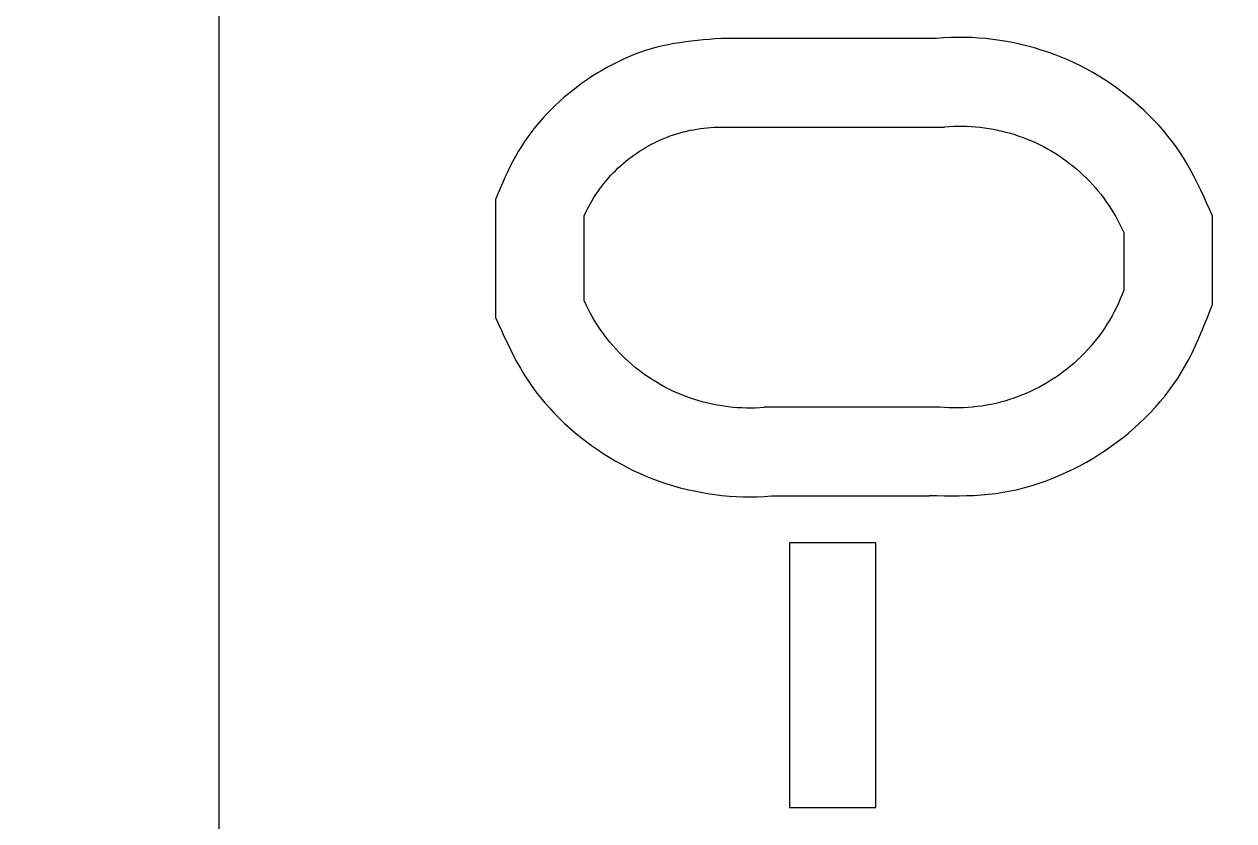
# Model space of a CAD drawing. Header units: millimetres. Extents: x 9328 to 11863, y 28633 to 29971.
# Drawn here: x 10189.888 to 10194.879, y 28809.646 to 28812.934 of the extents above; entities that cross this region are included whole.
import ezdxf

# ---------------------------------------------------------------- set-up
doc = ezdxf.new("R2010")
doc.units = ezdxf.units.MM
doc.linetypes.add('DASHED', pattern=[0])
doc.layers.add('dim_temp', color=161, linetype='Continuous', lineweight=9)
doc.layers.add('LP', color=7, linetype='Continuous', true_color=0xffffff)
doc.styles.add('_PUG_ERP', font='txt')
doc.dimstyles.new('_PUG_ERP', dxfattribs={"dimtxt": 8, "dimasz": 1.5, "dimexe": 0.5, "dimexo": 0.5, "dimgap": 0.5, "dimtad": 1, "dimtxsty": '_PUG_ERP', "dimblk": 'CLOSEDBLANK', "dimcen": 0, "dimclrd": 4, "dimclre": 4, "dimclrt": 3, "dimazin": 3, "dimtfac": 1, "dimtmove": 0, "dimatfit": 3, "dimldrblk": 'CLOSEDBLANK', "dimlwd": 9, "dimlwe": 9})

# ---------------------------------------------------------------- blocks, each defined once
blk = doc.blocks.new('*D1274')
at = {"layer": 'Defpoints', "color": 0}
for p in [(11099.4437, 28829.4611), (11104.4437, 28829.4611), (9349.4437, 28767.4611)]:
    blk.add_point(p, dxfattribs=at)
at = {"layer": 'dim_temp', "color": 4, "lineweight": 9}
blk.add_line((11099.9437, 28829.4611), (11117.5152, 28829.4611), dxfattribs=at)
at = {"layer": 'dim_temp', "color": 3, "lineweight": 18, "insert": (11111.2295, 28833.9611), "char_height": 8, "attachment_point": 5, "style": '_PUG_ERP'}
blk.add_mtext('62', dxfattribs=at)
blk = doc.blocks.new('_ClosedBlank')
blk = doc.blocks.new('*D1280')
at = {"layer": 'Defpoints', "color": 0}
for p in [(11099.4437, 28834.4611), (11099.4437, 28829.4611), (9349.4437, 28767.4611)]:
    blk.add_point(p, dxfattribs=at)
at = {"layer": 'dim_temp', "color": 4, "lineweight": 9}
blk.add_line((11099.4437, 28829.9611), (11099.4437, 28862.0087), dxfattribs=at)
at = {"layer": 'dim_temp', "color": 3, "lineweight": 18, "insert": (11094.9437, 28848.4849), "char_height": 8, "attachment_point": 5, "rotation": 90, "style": '_PUG_ERP'}
blk.add_mtext('1750', dxfattribs=at)

msp = doc.modelspace()

# ---------------------------------------------------------------- linework, layer by layer
at = {"layer": 'LP', "color": 5, "linetype": 'DASHED', "lineweight": 13, "ltscale": 1.77206}
msp.add_line((10190.6907, 28828.7141), (10190.6907, 28799.4611), dxfattribs=at)
at = {"layer": 'LP', "color": 155, "linetype": 'DASHED', "lineweight": 13, "ltscale": 1.77206}
for p, q in [((10192.7631, 28812.5089), (10193.6852, 28812.5089)), ((10192.7631, 28812.5089), (10193.6852, 28812.5089)), ((10192.1985, 28811.7928), (10192.1985, 28812.1423)), ((10192.1985, 28811.7928), (10192.1985, 28812.1423)), ((10194.4251, 28812.0738), (10194.4251, 28811.8359)), ((10194.4251, 28812.0738), (10194.4251, 28811.8359)), ((10193.6665, 28811.3527), (10192.9417, 28811.3527)), ((10193.6665, 28811.3527), (10192.9417, 28811.3527))]:
    msp.add_line(p, q, dxfattribs=at)
for points in [[(10192.7631, 28812.8747), (10192.7386, 28812.8728), (10192.7142, 28812.8708), (10192.6899, 28812.8686), (10192.6655, 28812.8663), (10192.6413, 28812.8637), (10192.6171, 28812.8607), (10192.593, 28812.8573), (10192.569, 28812.8535), (10192.5451, 28812.849), (10192.5214, 28812.844), (10192.4978, 28812.8383), (10192.4744, 28812.8318), (10192.4511, 28812.8247), (10192.4281, 28812.8168), (10192.4053, 28812.8082), (10192.3827, 28812.799), (10192.3603, 28812.7892), (10192.3382, 28812.7788), (10192.3163, 28812.7678), (10192.2948, 28812.7563), (10192.2735, 28812.7443), (10192.2526, 28812.7318), (10192.2319, 28812.7188), (10192.2116, 28812.7053), (10192.1916, 28812.6914), (10192.172, 28812.677), (10192.1527, 28812.6621), (10192.1338, 28812.6468), (10192.1152, 28812.6311), (10192.097, 28812.6148), (10192.0792, 28812.5982), (10192.0617, 28812.5811), (10192.0447, 28812.5636), (10192.0281, 28812.5457), (10192.012, 28812.5273), (10191.9963, 28812.5085), (10191.9812, 28812.4894), (10191.9667, 28812.4698), (10191.9527, 28812.4498), (10191.9393, 28812.4295), (10191.9266, 28812.4088), (10191.9145, 28812.3877), (10191.903, 28812.3663), (10191.892, 28812.3446), (10191.8815, 28812.3227), (10191.8713, 28812.3005), (10191.8613, 28812.2783), (10191.8517, 28812.2558), (10191.8421, 28812.2333), (10191.8326, 28812.2108)], [(10192.7631, 28812.8747), (10192.7386, 28812.8728), (10192.7142, 28812.8708), (10192.6899, 28812.8686), (10192.6655, 28812.8663), (10192.6413, 28812.8637), (10192.6171, 28812.8607), (10192.593, 28812.8573), (10192.569, 28812.8535), (10192.5451, 28812.849), (10192.5214, 28812.844), (10192.4978, 28812.8383), (10192.4744, 28812.8318), (10192.4511, 28812.8247), (10192.4281, 28812.8168), (10192.4053, 28812.8082), (10192.3827, 28812.799), (10192.3603, 28812.7892), (10192.3382, 28812.7788), (10192.3163, 28812.7678), (10192.2948, 28812.7563), (10192.2735, 28812.7443), (10192.2526, 28812.7318), (10192.2319, 28812.7188), (10192.2116, 28812.7053), (10192.1916, 28812.6914), (10192.172, 28812.677), (10192.1527, 28812.6621), (10192.1338, 28812.6468), (10192.1152, 28812.6311), (10192.097, 28812.6148), (10192.0792, 28812.5982), (10192.0617, 28812.5811), (10192.0447, 28812.5636), (10192.0281, 28812.5457), (10192.012, 28812.5273), (10191.9963, 28812.5085), (10191.9812, 28812.4894), (10191.9667, 28812.4698), (10191.9527, 28812.4498), (10191.9393, 28812.4295), (10191.9266, 28812.4088), (10191.9145, 28812.3877), (10191.903, 28812.3663), (10191.892, 28812.3446), (10191.8815, 28812.3227), (10191.8713, 28812.3005), (10191.8613, 28812.2783), (10191.8517, 28812.2558), (10191.8421, 28812.2333), (10191.8326, 28812.2108)], [(10193.6528, 28812.8747), (10193.635, 28812.8747), (10193.6172, 28812.8747), (10193.5994, 28812.8747), (10193.5816, 28812.8747), (10193.5639, 28812.8747), (10193.5461, 28812.8747), (10193.5283, 28812.8747), (10193.5105, 28812.8747), (10193.4927, 28812.8747), (10193.4749, 28812.8747), (10193.4571, 28812.8747), (10193.4393, 28812.8747), (10193.4215, 28812.8747), (10193.4037, 28812.8747), (10193.3859, 28812.8747), (10193.3681, 28812.8747), (10193.3503, 28812.8747), (10193.3325, 28812.8747), (10193.3147, 28812.8747), (10193.2969, 28812.8747), (10193.2791, 28812.8747), (10193.2613, 28812.8747), (10193.2435, 28812.8747), (10193.2257, 28812.8747), (10193.2079, 28812.8747), (10193.1901, 28812.8747), (10193.1723, 28812.8747), (10193.1545, 28812.8747), (10193.1367, 28812.8747), (10193.1189, 28812.8747), (10193.1011, 28812.8747), (10193.0833, 28812.8747), (10193.0655, 28812.8747), (10193.0477, 28812.8747), (10193.0299, 28812.8747), (10193.0121, 28812.8747), (10192.9943, 28812.8747), (10192.9765, 28812.8747), (10192.9587, 28812.8747), (10192.9409, 28812.8747), (10192.9231, 28812.8747), (10192.9053, 28812.8747), (10192.8876, 28812.8747), (10192.8698, 28812.8747), (10192.852, 28812.8747), (10192.8342, 28812.8747), (10192.8164, 28812.8747), (10192.7986, 28812.8747), (10192.7808, 28812.8747), (10192.7631, 28812.8747)], [(10193.6528, 28812.8747), (10193.635, 28812.8747), (10193.6172, 28812.8747), (10193.5994, 28812.8747), (10193.5816, 28812.8747), (10193.5639, 28812.8747), (10193.5461, 28812.8747), (10193.5283, 28812.8747), (10193.5105, 28812.8747), (10193.4927, 28812.8747), (10193.4749, 28812.8747), (10193.4571, 28812.8747), (10193.4393, 28812.8747), (10193.4215, 28812.8747), (10193.4037, 28812.8747), (10193.3859, 28812.8747), (10193.3681, 28812.8747), (10193.3503, 28812.8747), (10193.3325, 28812.8747), (10193.3147, 28812.8747), (10193.2969, 28812.8747), (10193.2791, 28812.8747), (10193.2613, 28812.8747), (10193.2435, 28812.8747), (10193.2257, 28812.8747), (10193.2079, 28812.8747), (10193.1901, 28812.8747), (10193.1723, 28812.8747), (10193.1545, 28812.8747), (10193.1367, 28812.8747), (10193.1189, 28812.8747), (10193.1011, 28812.8747), (10193.0833, 28812.8747), (10193.0655, 28812.8747), (10193.0477, 28812.8747), (10193.0299, 28812.8747), (10193.0121, 28812.8747), (10192.9943, 28812.8747), (10192.9765, 28812.8747), (10192.9587, 28812.8747), (10192.9409, 28812.8747), (10192.9231, 28812.8747), (10192.9053, 28812.8747), (10192.8876, 28812.8747), (10192.8698, 28812.8747), (10192.852, 28812.8747), (10192.8342, 28812.8747), (10192.8164, 28812.8747), (10192.7986, 28812.8747), (10192.7808, 28812.8747), (10192.7631, 28812.8747)], [(10194.791, 28812.143), (10194.7791, 28812.1698), (10194.7672, 28812.1964), (10194.755, 28812.223), (10194.7427, 28812.2494), (10194.73, 28812.2757), (10194.7169, 28812.3016), (10194.7033, 28812.3273), (10194.6891, 28812.3526), (10194.6743, 28812.3775), (10194.6588, 28812.4019), (10194.6425, 28812.4259), (10194.6253, 28812.4493), (10194.6074, 28812.4722), (10194.5888, 28812.4945), (10194.5695, 28812.5164), (10194.5496, 28812.5376), (10194.529, 28812.5584), (10194.5079, 28812.5785), (10194.4863, 28812.5982), (10194.4642, 28812.6172), (10194.4416, 28812.6357), (10194.4186, 28812.6536), (10194.3952, 28812.6709), (10194.3714, 28812.6876), (10194.3471, 28812.7037), (10194.3225, 28812.7191), (10194.2975, 28812.7339), (10194.2721, 28812.748), (10194.2463, 28812.7615), (10194.2201, 28812.7742), (10194.1937, 28812.7862), (10194.1669, 28812.7975), (10194.1398, 28812.8082), (10194.1124, 28812.8181), (10194.0847, 28812.8272), (10194.0568, 28812.8357), (10194.0287, 28812.8434), (10194.0004, 28812.8504), (10193.9719, 28812.8567), (10193.9432, 28812.8622), (10193.9144, 28812.8669), (10193.8855, 28812.8709), (10193.8565, 28812.8741), (10193.8274, 28812.8766), (10193.7983, 28812.8782), (10193.7691, 28812.8791), (10193.74, 28812.8792), (10193.7109, 28812.8784), (10193.6818, 28812.8769), (10193.6528, 28812.8747)], [(10194.791, 28812.143), (10194.7791, 28812.1698), (10194.7672, 28812.1964), (10194.755, 28812.223), (10194.7427, 28812.2494), (10194.73, 28812.2757), (10194.7169, 28812.3016), (10194.7033, 28812.3273), (10194.6891, 28812.3526), (10194.6743, 28812.3775), (10194.6588, 28812.4019), (10194.6425, 28812.4259), (10194.6253, 28812.4493), (10194.6074, 28812.4722), (10194.5888, 28812.4945), (10194.5695, 28812.5164), (10194.5496, 28812.5376), (10194.529, 28812.5584), (10194.5079, 28812.5785), (10194.4863, 28812.5982), (10194.4642, 28812.6172), (10194.4416, 28812.6357), (10194.4186, 28812.6536), (10194.3952, 28812.6709), (10194.3714, 28812.6876), (10194.3471, 28812.7037), (10194.3225, 28812.7191), (10194.2975, 28812.7339), (10194.2721, 28812.748), (10194.2463, 28812.7615), (10194.2201, 28812.7742), (10194.1937, 28812.7862), (10194.1669, 28812.7975), (10194.1398, 28812.8082), (10194.1124, 28812.8181), (10194.0847, 28812.8272), (10194.0568, 28812.8357), (10194.0287, 28812.8434), (10194.0004, 28812.8504), (10193.9719, 28812.8567), (10193.9432, 28812.8622), (10193.9144, 28812.8669), (10193.8855, 28812.8709), (10193.8565, 28812.8741), (10193.8274, 28812.8766), (10193.7983, 28812.8782), (10193.7691, 28812.8791), (10193.74, 28812.8792), (10193.7109, 28812.8784), (10193.6818, 28812.8769), (10193.6528, 28812.8747)], [(10192.1985, 28812.1423), (10192.2045, 28812.1554), (10192.2108, 28812.1683), (10192.2174, 28812.181), (10192.2243, 28812.1936), (10192.2314, 28812.206), (10192.2389, 28812.2183), (10192.2466, 28812.2303), (10192.2546, 28812.2422), (10192.2628, 28812.2538), (10192.2713, 28812.2652), (10192.28, 28812.2764), (10192.289, 28812.2874), (10192.2982, 28812.2981), (10192.3077, 28812.3087), (10192.3173, 28812.319), (10192.3273, 28812.3291), (10192.3375, 28812.339), (10192.3479, 28812.3487), (10192.3586, 28812.3581), (10192.3695, 28812.3673), (10192.3806, 28812.3763), (10192.392, 28812.3851), (10192.4035, 28812.3935), (10192.4151, 28812.4016), (10192.427, 28812.4095), (10192.4389, 28812.4171), (10192.4511, 28812.4244), (10192.4634, 28812.4314), (10192.4758, 28812.4381), (10192.4884, 28812.4445), (10192.5012, 28812.4507), (10192.5141, 28812.4565), (10192.5272, 28812.4621), (10192.5405, 28812.4674), (10192.5539, 28812.4724), (10192.5674, 28812.4771), (10192.581, 28812.4815), (10192.5947, 28812.4855), (10192.6084, 28812.4892), (10192.6222, 28812.4926), (10192.6361, 28812.4957), (10192.6499, 28812.4984), (10192.6639, 28812.5009), (10192.6779, 28812.503), (10192.692, 28812.5048), (10192.7061, 28812.5062), (10192.7202, 28812.5074), (10192.7345, 28812.5082), (10192.7487, 28812.5087), (10192.7631, 28812.5089)], [(10192.1985, 28812.1423), (10192.2045, 28812.1554), (10192.2108, 28812.1683), (10192.2174, 28812.181), (10192.2243, 28812.1936), (10192.2314, 28812.206), (10192.2389, 28812.2183), (10192.2466, 28812.2303), (10192.2546, 28812.2422), (10192.2628, 28812.2538), (10192.2713, 28812.2652), (10192.28, 28812.2764), (10192.289, 28812.2874), (10192.2982, 28812.2981), (10192.3077, 28812.3087), (10192.3173, 28812.319), (10192.3273, 28812.3291), (10192.3375, 28812.339), (10192.3479, 28812.3487), (10192.3586, 28812.3581), (10192.3695, 28812.3673), (10192.3806, 28812.3763), (10192.392, 28812.3851), (10192.4035, 28812.3935), (10192.4151, 28812.4016), (10192.427, 28812.4095), (10192.4389, 28812.4171), (10192.4511, 28812.4244), (10192.4634, 28812.4314), (10192.4758, 28812.4381), (10192.4884, 28812.4445), (10192.5012, 28812.4507), (10192.5141, 28812.4565), (10192.5272, 28812.4621), (10192.5405, 28812.4674), (10192.5539, 28812.4724), (10192.5674, 28812.4771), (10192.581, 28812.4815), (10192.5947, 28812.4855), (10192.6084, 28812.4892), (10192.6222, 28812.4926), (10192.6361, 28812.4957), (10192.6499, 28812.4984), (10192.6639, 28812.5009), (10192.6779, 28812.503), (10192.692, 28812.5048), (10192.7061, 28812.5062), (10192.7202, 28812.5074), (10192.7345, 28812.5082), (10192.7487, 28812.5087), (10192.7631, 28812.5089)], [(10193.6851, 28812.5103), (10193.7035, 28812.5117), (10193.722, 28812.5127), (10193.7404, 28812.5132), (10193.7588, 28812.5132), (10193.7772, 28812.5127), (10193.7955, 28812.5119), (10193.8139, 28812.5105), (10193.8322, 28812.5087), (10193.8506, 28812.5064), (10193.8688, 28812.5037), (10193.887, 28812.5005), (10193.905, 28812.4969), (10193.9228, 28812.4928), (10193.9405, 28812.4883), (10193.9581, 28812.4834), (10193.9755, 28812.4781), (10193.9928, 28812.4723), (10194.01, 28812.4661), (10194.027, 28812.4595), (10194.0439, 28812.4524), (10194.0606, 28812.4449), (10194.0772, 28812.4369), (10194.0937, 28812.4286), (10194.1099, 28812.4198), (10194.1259, 28812.4106), (10194.1415, 28812.4011), (10194.1569, 28812.3912), (10194.172, 28812.381), (10194.1868, 28812.3704), (10194.2014, 28812.3594), (10194.2157, 28812.3481), (10194.2297, 28812.3364), (10194.2435, 28812.3243), (10194.2569, 28812.3119), (10194.2701, 28812.2991), (10194.2831, 28812.286), (10194.2957, 28812.2725), (10194.3079, 28812.2587), (10194.3198, 28812.2447), (10194.3312, 28812.2304), (10194.3423, 28812.2159), (10194.353, 28812.2011), (10194.3634, 28812.1861), (10194.3733, 28812.1708), (10194.3829, 28812.1553), (10194.3921, 28812.1395), (10194.401, 28812.1235), (10194.4094, 28812.1072), (10194.4175, 28812.0906), (10194.4251, 28812.0738)], [(10193.6851, 28812.5103), (10193.7035, 28812.5117), (10193.722, 28812.5127), (10193.7404, 28812.5132), (10193.7588, 28812.5132), (10193.7772, 28812.5127), (10193.7955, 28812.5119), (10193.8139, 28812.5105), (10193.8322, 28812.5087), (10193.8506, 28812.5064), (10193.8688, 28812.5037), (10193.887, 28812.5005), (10193.905, 28812.4969), (10193.9228, 28812.4928), (10193.9405, 28812.4883), (10193.9581, 28812.4834), (10193.9755, 28812.4781), (10193.9928, 28812.4723), (10194.01, 28812.4661), (10194.027, 28812.4595), (10194.0439, 28812.4524), (10194.0606, 28812.4449), (10194.0772, 28812.4369), (10194.0937, 28812.4286), (10194.1099, 28812.4198), (10194.1259, 28812.4106), (10194.1415, 28812.4011), (10194.1569, 28812.3912), (10194.172, 28812.381), (10194.1868, 28812.3704), (10194.2014, 28812.3594), (10194.2157, 28812.3481), (10194.2297, 28812.3364), (10194.2435, 28812.3243), (10194.2569, 28812.3119), (10194.2701, 28812.2991), (10194.2831, 28812.286), (10194.2957, 28812.2725), (10194.3079, 28812.2587), (10194.3198, 28812.2447), (10194.3312, 28812.2304), (10194.3423, 28812.2159), (10194.353, 28812.2011), (10194.3634, 28812.1861), (10194.3733, 28812.1708), (10194.3829, 28812.1553), (10194.3921, 28812.1395), (10194.401, 28812.1235), (10194.4094, 28812.1072), (10194.4175, 28812.0906), (10194.4251, 28812.0738)], [(10191.8326, 28812.2108), (10191.8326, 28812.201), (10191.8326, 28812.1913), (10191.8326, 28812.1815), (10191.8326, 28812.1718), (10191.8326, 28812.162), (10191.8326, 28812.1523), (10191.8326, 28812.1425), (10191.8326, 28812.1327), (10191.8326, 28812.123), (10191.8326, 28812.1132), (10191.8326, 28812.1035), (10191.8326, 28812.0937), (10191.8326, 28812.084), (10191.8326, 28812.0742), (10191.8326, 28812.0645), (10191.8326, 28812.0547), (10191.8326, 28812.0449), (10191.8326, 28812.0352), (10191.8326, 28812.0254), (10191.8326, 28812.0157), (10191.8326, 28812.0059), (10191.8326, 28811.9962), (10191.8326, 28811.9864), (10191.8326, 28811.9767), (10191.8326, 28811.9669), (10191.8326, 28811.9571), (10191.8326, 28811.9474), (10191.8326, 28811.9376), (10191.8326, 28811.9279), (10191.8326, 28811.9181), (10191.8326, 28811.9084), (10191.8326, 28811.8986), (10191.8326, 28811.8889), (10191.8326, 28811.8791), (10191.8326, 28811.8693), (10191.8326, 28811.8596), (10191.8326, 28811.8498), (10191.8326, 28811.8401), (10191.8326, 28811.8303), (10191.8326, 28811.8206), (10191.8326, 28811.8108), (10191.8326, 28811.8011), (10191.8326, 28811.7913), (10191.8326, 28811.7815), (10191.8326, 28811.7718), (10191.8326, 28811.762), (10191.8326, 28811.7523), (10191.8326, 28811.7425), (10191.8326, 28811.7328), (10191.8326, 28811.723)], [(10191.8326, 28812.2108), (10191.8326, 28812.201), (10191.8326, 28812.1913), (10191.8326, 28812.1815), (10191.8326, 28812.1718), (10191.8326, 28812.162), (10191.8326, 28812.1523), (10191.8326, 28812.1425), (10191.8326, 28812.1327), (10191.8326, 28812.123), (10191.8326, 28812.1132), (10191.8326, 28812.1035), (10191.8326, 28812.0937), (10191.8326, 28812.084), (10191.8326, 28812.0742), (10191.8326, 28812.0645), (10191.8326, 28812.0547), (10191.8326, 28812.0449), (10191.8326, 28812.0352), (10191.8326, 28812.0254), (10191.8326, 28812.0157), (10191.8326, 28812.0059), (10191.8326, 28811.9962), (10191.8326, 28811.9864), (10191.8326, 28811.9767), (10191.8326, 28811.9669), (10191.8326, 28811.9571), (10191.8326, 28811.9474), (10191.8326, 28811.9376), (10191.8326, 28811.9279), (10191.8326, 28811.9181), (10191.8326, 28811.9084), (10191.8326, 28811.8986), (10191.8326, 28811.8889), (10191.8326, 28811.8791), (10191.8326, 28811.8693), (10191.8326, 28811.8596), (10191.8326, 28811.8498), (10191.8326, 28811.8401), (10191.8326, 28811.8303), (10191.8326, 28811.8206), (10191.8326, 28811.8108), (10191.8326, 28811.8011), (10191.8326, 28811.7913), (10191.8326, 28811.7815), (10191.8326, 28811.7718), (10191.8326, 28811.762), (10191.8326, 28811.7523), (10191.8326, 28811.7425), (10191.8326, 28811.7328), (10191.8326, 28811.723)], [(10194.791, 28811.7772), (10194.791, 28811.7845), (10194.791, 28811.7918), (10194.791, 28811.7992), (10194.791, 28811.8065), (10194.791, 28811.8138), (10194.791, 28811.8211), (10194.791, 28811.8284), (10194.791, 28811.8357), (10194.791, 28811.8431), (10194.791, 28811.8504), (10194.791, 28811.8577), (10194.791, 28811.865), (10194.791, 28811.8723), (10194.791, 28811.8796), (10194.791, 28811.887), (10194.791, 28811.8943), (10194.791, 28811.9016), (10194.791, 28811.9089), (10194.791, 28811.9162), (10194.791, 28811.9235), (10194.791, 28811.9309), (10194.791, 28811.9382), (10194.791, 28811.9455), (10194.791, 28811.9528), (10194.791, 28811.9601), (10194.791, 28811.9674), (10194.791, 28811.9748), (10194.791, 28811.9821), (10194.791, 28811.9894), (10194.791, 28811.9967), (10194.791, 28812.004), (10194.791, 28812.0113), (10194.791, 28812.0187), (10194.791, 28812.026), (10194.791, 28812.0333), (10194.791, 28812.0406), (10194.791, 28812.0479), (10194.791, 28812.0552), (10194.791, 28812.0626), (10194.791, 28812.0699), (10194.791, 28812.0772), (10194.791, 28812.0845), (10194.791, 28812.0918), (10194.791, 28812.0991), (10194.791, 28812.1065), (10194.791, 28812.1138), (10194.791, 28812.1211), (10194.791, 28812.1284), (10194.791, 28812.1357), (10194.791, 28812.143)], [(10194.791, 28811.7772), (10194.791, 28811.7845), (10194.791, 28811.7918), (10194.791, 28811.7992), (10194.791, 28811.8065), (10194.791, 28811.8138), (10194.791, 28811.8211), (10194.791, 28811.8284), (10194.791, 28811.8357), (10194.791, 28811.8431), (10194.791, 28811.8504), (10194.791, 28811.8577), (10194.791, 28811.865), (10194.791, 28811.8723), (10194.791, 28811.8796), (10194.791, 28811.887), (10194.791, 28811.8943), (10194.791, 28811.9016), (10194.791, 28811.9089), (10194.791, 28811.9162), (10194.791, 28811.9235), (10194.791, 28811.9309), (10194.791, 28811.9382), (10194.791, 28811.9455), (10194.791, 28811.9528), (10194.791, 28811.9601), (10194.791, 28811.9674), (10194.791, 28811.9748), (10194.791, 28811.9821), (10194.791, 28811.9894), (10194.791, 28811.9967), (10194.791, 28812.004), (10194.791, 28812.0113), (10194.791, 28812.0187), (10194.791, 28812.026), (10194.791, 28812.0333), (10194.791, 28812.0406), (10194.791, 28812.0479), (10194.791, 28812.0552), (10194.791, 28812.0626), (10194.791, 28812.0699), (10194.791, 28812.0772), (10194.791, 28812.0845), (10194.791, 28812.0918), (10194.791, 28812.0991), (10194.791, 28812.1065), (10194.791, 28812.1138), (10194.791, 28812.1211), (10194.791, 28812.1284), (10194.791, 28812.1357), (10194.791, 28812.143)], [(10194.4251, 28811.8359), (10194.4182, 28811.8176), (10194.4108, 28811.7997), (10194.403, 28811.7819), (10194.3947, 28811.7645), (10194.386, 28811.7472), (10194.3769, 28811.7302), (10194.3673, 28811.7135), (10194.3572, 28811.697), (10194.3467, 28811.6807), (10194.3358, 28811.6647), (10194.3244, 28811.6489), (10194.3126, 28811.6334), (10194.3004, 28811.6183), (10194.2879, 28811.6035), (10194.2751, 28811.5892), (10194.2618, 28811.5751), (10194.2483, 28811.5615), (10194.2344, 28811.5482), (10194.2201, 28811.5353), (10194.2055, 28811.5227), (10194.1906, 28811.5105), (10194.1753, 28811.4987), (10194.1597, 28811.4873), (10194.1437, 28811.4762), (10194.1274, 28811.4655), (10194.1109, 28811.4553), (10194.0942, 28811.4456), (10194.0773, 28811.4363), (10194.0602, 28811.4275), (10194.0428, 28811.4192), (10194.0253, 28811.4113), (10194.0076, 28811.4038), (10193.9896, 28811.3968), (10193.9715, 28811.3903), (10193.9531, 28811.3842), (10193.9345, 28811.3786), (10193.9158, 28811.3735), (10193.8969, 28811.3689), (10193.8779, 28811.3648), (10193.8589, 28811.3612), (10193.8399, 28811.358), (10193.8208, 28811.3554), (10193.8016, 28811.3533), (10193.7825, 28811.3517), (10193.7632, 28811.3506), (10193.744, 28811.35), (10193.7247, 28811.3499), (10193.7053, 28811.3503), (10193.6859, 28811.3512), (10193.6665, 28811.3527)], [(10194.4251, 28811.8359), (10194.4182, 28811.8176), (10194.4108, 28811.7997), (10194.403, 28811.7819), (10194.3947, 28811.7645), (10194.386, 28811.7472), (10194.3769, 28811.7302), (10194.3673, 28811.7135), (10194.3572, 28811.697), (10194.3467, 28811.6807), (10194.3358, 28811.6647), (10194.3244, 28811.6489), (10194.3126, 28811.6334), (10194.3004, 28811.6183), (10194.2879, 28811.6035), (10194.2751, 28811.5892), (10194.2618, 28811.5751), (10194.2483, 28811.5615), (10194.2344, 28811.5482), (10194.2201, 28811.5353), (10194.2055, 28811.5227), (10194.1906, 28811.5105), (10194.1753, 28811.4987), (10194.1597, 28811.4873), (10194.1437, 28811.4762), (10194.1274, 28811.4655), (10194.1109, 28811.4553), (10194.0942, 28811.4456), (10194.0773, 28811.4363), (10194.0602, 28811.4275), (10194.0428, 28811.4192), (10194.0253, 28811.4113), (10194.0076, 28811.4038), (10193.9896, 28811.3968), (10193.9715, 28811.3903), (10193.9531, 28811.3842), (10193.9345, 28811.3786), (10193.9158, 28811.3735), (10193.8969, 28811.3689), (10193.8779, 28811.3648), (10193.8589, 28811.3612), (10193.8399, 28811.358), (10193.8208, 28811.3554), (10193.8016, 28811.3533), (10193.7825, 28811.3517), (10193.7632, 28811.3506), (10193.744, 28811.35), (10193.7247, 28811.3499), (10193.7053, 28811.3503), (10193.6859, 28811.3512), (10193.6665, 28811.3527)], [(10192.9418, 28811.3515), (10192.9232, 28811.3502), (10192.9047, 28811.3495), (10192.8862, 28811.3491), (10192.8677, 28811.3492), (10192.8492, 28811.3498), (10192.8308, 28811.3509), (10192.8123, 28811.3524), (10192.7938, 28811.3543), (10192.7754, 28811.3567), (10192.7571, 28811.3596), (10192.7389, 28811.3629), (10192.7209, 28811.3667), (10192.703, 28811.3708), (10192.6852, 28811.3754), (10192.6676, 28811.3805), (10192.6501, 28811.3859), (10192.6328, 28811.3918), (10192.6156, 28811.3982), (10192.5985, 28811.4049), (10192.5815, 28811.4121), (10192.5647, 28811.4197), (10192.5481, 28811.4278), (10192.5316, 28811.4362), (10192.5153, 28811.4451), (10192.4993, 28811.4544), (10192.4836, 28811.464), (10192.4682, 28811.4739), (10192.4531, 28811.4843), (10192.4382, 28811.4949), (10192.4236, 28811.506), (10192.4092, 28811.5174), (10192.3951, 28811.5292), (10192.3813, 28811.5413), (10192.3678, 28811.5538), (10192.3546, 28811.5666), (10192.3416, 28811.5799), (10192.3289, 28811.5934), (10192.3166, 28811.6072), (10192.3047, 28811.6213), (10192.2932, 28811.6356), (10192.282, 28811.6502), (10192.2712, 28811.6651), (10192.2608, 28811.6802), (10192.2508, 28811.6955), (10192.2412, 28811.7111), (10192.2319, 28811.7269), (10192.223, 28811.743), (10192.2144, 28811.7594), (10192.2063, 28811.776), (10192.1985, 28811.7928)], [(10192.9418, 28811.3515), (10192.9232, 28811.3502), (10192.9047, 28811.3495), (10192.8862, 28811.3491), (10192.8677, 28811.3492), (10192.8492, 28811.3498), (10192.8308, 28811.3509), (10192.8123, 28811.3524), (10192.7938, 28811.3543), (10192.7754, 28811.3567), (10192.7571, 28811.3596), (10192.7389, 28811.3629), (10192.7209, 28811.3667), (10192.703, 28811.3708), (10192.6852, 28811.3754), (10192.6676, 28811.3805), (10192.6501, 28811.3859), (10192.6328, 28811.3918), (10192.6156, 28811.3982), (10192.5985, 28811.4049), (10192.5815, 28811.4121), (10192.5647, 28811.4197), (10192.5481, 28811.4278), (10192.5316, 28811.4362), (10192.5153, 28811.4451), (10192.4993, 28811.4544), (10192.4836, 28811.464), (10192.4682, 28811.4739), (10192.4531, 28811.4843), (10192.4382, 28811.4949), (10192.4236, 28811.506), (10192.4092, 28811.5174), (10192.3951, 28811.5292), (10192.3813, 28811.5413), (10192.3678, 28811.5538), (10192.3546, 28811.5666), (10192.3416, 28811.5799), (10192.3289, 28811.5934), (10192.3166, 28811.6072), (10192.3047, 28811.6213), (10192.2932, 28811.6356), (10192.282, 28811.6502), (10192.2712, 28811.6651), (10192.2608, 28811.6802), (10192.2508, 28811.6955), (10192.2412, 28811.7111), (10192.2319, 28811.7269), (10192.223, 28811.743), (10192.2144, 28811.7594), (10192.2063, 28811.776), (10192.1985, 28811.7928)], [(10193.6238, 28810.9892), (10193.6544, 28810.9885), (10193.685, 28810.9879), (10193.7155, 28810.9875), (10193.746, 28810.9875), (10193.7765, 28810.988), (10193.8069, 28810.989), (10193.8373, 28810.9908), (10193.8675, 28810.9935), (10193.8977, 28810.997), (10193.9278, 28811.0017), (10193.9577, 28811.0073), (10193.9875, 28811.0138), (10194.0171, 28811.0214), (10194.0465, 28811.0298), (10194.0756, 28811.0391), (10194.1045, 28811.0493), (10194.1331, 28811.0602), (10194.1614, 28811.072), (10194.1893, 28811.0845), (10194.2168, 28811.0977), (10194.244, 28811.1117), (10194.2707, 28811.1263), (10194.297, 28811.1416), (10194.3229, 28811.1577), (10194.3484, 28811.1743), (10194.3735, 28811.1917), (10194.398, 28811.2097), (10194.4221, 28811.2284), (10194.4458, 28811.2477), (10194.4689, 28811.2677), (10194.4915, 28811.2883), (10194.5136, 28811.3095), (10194.5351, 28811.3313), (10194.5559, 28811.3537), (10194.576, 28811.3767), (10194.5955, 28811.4003), (10194.6141, 28811.4244), (10194.632, 28811.4491), (10194.649, 28811.4744), (10194.6651, 28811.5001), (10194.6803, 28811.5263), (10194.6947, 28811.5531), (10194.7083, 28811.5802), (10194.7213, 28811.6077), (10194.7338, 28811.6355), (10194.7458, 28811.6635), (10194.7574, 28811.6917), (10194.7688, 28811.7201), (10194.7799, 28811.7487), (10194.791, 28811.7772)], [(10193.6238, 28810.9892), (10193.6544, 28810.9885), (10193.685, 28810.9879), (10193.7155, 28810.9875), (10193.746, 28810.9875), (10193.7765, 28810.988), (10193.8069, 28810.989), (10193.8373, 28810.9908), (10193.8675, 28810.9935), (10193.8977, 28810.997), (10193.9278, 28811.0017), (10193.9577, 28811.0073), (10193.9875, 28811.0138), (10194.0171, 28811.0214), (10194.0465, 28811.0298), (10194.0756, 28811.0391), (10194.1045, 28811.0493), (10194.1331, 28811.0602), (10194.1614, 28811.072), (10194.1893, 28811.0845), (10194.2168, 28811.0977), (10194.244, 28811.1117), (10194.2707, 28811.1263), (10194.297, 28811.1416), (10194.3229, 28811.1577), (10194.3484, 28811.1743), (10194.3735, 28811.1917), (10194.398, 28811.2097), (10194.4221, 28811.2284), (10194.4458, 28811.2477), (10194.4689, 28811.2677), (10194.4915, 28811.2883), (10194.5136, 28811.3095), (10194.5351, 28811.3313), (10194.5559, 28811.3537), (10194.576, 28811.3767), (10194.5955, 28811.4003), (10194.6141, 28811.4244), (10194.632, 28811.4491), (10194.649, 28811.4744), (10194.6651, 28811.5001), (10194.6803, 28811.5263), (10194.6947, 28811.5531), (10194.7083, 28811.5802), (10194.7213, 28811.6077), (10194.7338, 28811.6355), (10194.7458, 28811.6635), (10194.7574, 28811.6917), (10194.7688, 28811.7201), (10194.7799, 28811.7487), (10194.791, 28811.7772)], [(10191.8326, 28811.723), (10191.8446, 28811.6963), (10191.8567, 28811.6697), (10191.8689, 28811.6431), (10191.8814, 28811.6167), (10191.8941, 28811.5905), (10191.9073, 28811.5646), (10191.9209, 28811.5389), (10191.9351, 28811.5136), (10191.95, 28811.4887), (10191.9655, 28811.4643), (10191.9819, 28811.4403), (10191.999, 28811.4169), (10192.0169, 28811.394), (10192.0355, 28811.3716), (10192.0548, 28811.3498), (10192.0747, 28811.3285), (10192.0953, 28811.3078), (10192.1164, 28811.2876), (10192.138, 28811.2679), (10192.1601, 28811.2488), (10192.1826, 28811.2303), (10192.2056, 28811.2123), (10192.229, 28811.195), (10192.2528, 28811.1782), (10192.277, 28811.1621), (10192.3016, 28811.1465), (10192.3266, 28811.1317), (10192.352, 28811.1175), (10192.3777, 28811.1039), (10192.4038, 28811.0911), (10192.4302, 28811.0789), (10192.457, 28811.0675), (10192.4841, 28811.0567), (10192.5114, 28811.0467), (10192.539, 28811.0374), (10192.5669, 28811.0288), (10192.5949, 28811.0209), (10192.6232, 28811.0138), (10192.6517, 28811.0073), (10192.6803, 28811.0017), (10192.7091, 28810.9967), (10192.738, 28810.9925), (10192.767, 28810.9891), (10192.7961, 28810.9865), (10192.8252, 28810.9846), (10192.8544, 28810.9835), (10192.8836, 28810.9831), (10192.9127, 28810.9836), (10192.9418, 28810.9849), (10192.9708, 28810.9868)], [(10191.8326, 28811.723), (10191.8446, 28811.6963), (10191.8567, 28811.6697), (10191.8689, 28811.6431), (10191.8814, 28811.6167), (10191.8941, 28811.5905), (10191.9073, 28811.5646), (10191.9209, 28811.5389), (10191.9351, 28811.5136), (10191.95, 28811.4887), (10191.9655, 28811.4643), (10191.9819, 28811.4403), (10191.999, 28811.4169), (10192.0169, 28811.394), (10192.0355, 28811.3716), (10192.0548, 28811.3498), (10192.0747, 28811.3285), (10192.0953, 28811.3078), (10192.1164, 28811.2876), (10192.138, 28811.2679), (10192.1601, 28811.2488), (10192.1826, 28811.2303), (10192.2056, 28811.2123), (10192.229, 28811.195), (10192.2528, 28811.1782), (10192.277, 28811.1621), (10192.3016, 28811.1465), (10192.3266, 28811.1317), (10192.352, 28811.1175), (10192.3777, 28811.1039), (10192.4038, 28811.0911), (10192.4302, 28811.0789), (10192.457, 28811.0675), (10192.4841, 28811.0567), (10192.5114, 28811.0467), (10192.539, 28811.0374), (10192.5669, 28811.0288), (10192.5949, 28811.0209), (10192.6232, 28811.0138), (10192.6517, 28811.0073), (10192.6803, 28811.0017), (10192.7091, 28810.9967), (10192.738, 28810.9925), (10192.767, 28810.9891), (10192.7961, 28810.9865), (10192.8252, 28810.9846), (10192.8544, 28810.9835), (10192.8836, 28810.9831), (10192.9127, 28810.9836), (10192.9418, 28810.9849), (10192.9708, 28810.9868)], [(10192.9708, 28810.9868), (10192.9839, 28810.9868), (10192.9969, 28810.9868), (10193.01, 28810.9868), (10193.023, 28810.9868), (10193.0361, 28810.9868), (10193.0491, 28810.9868), (10193.0622, 28810.9868), (10193.0753, 28810.9868), (10193.0883, 28810.9868), (10193.1014, 28810.9868), (10193.1144, 28810.9868), (10193.1275, 28810.9868), (10193.1405, 28810.9868), (10193.1536, 28810.9868), (10193.1667, 28810.9868), (10193.1797, 28810.9868), (10193.1928, 28810.9868), (10193.2058, 28810.9868), (10193.2189, 28810.9868), (10193.2319, 28810.9868), (10193.245, 28810.9868), (10193.2581, 28810.9868), (10193.2711, 28810.9868), (10193.2842, 28810.9868), (10193.2972, 28810.9868), (10193.3103, 28810.9868), (10193.3233, 28810.9868), (10193.3364, 28810.9868), (10193.3495, 28810.9868), (10193.3625, 28810.9868), (10193.3756, 28810.9868), (10193.3886, 28810.9868), (10193.4017, 28810.9868), (10193.4147, 28810.9868), (10193.4278, 28810.9868), (10193.4409, 28810.9868), (10193.4539, 28810.9868), (10193.467, 28810.9868), (10193.48, 28810.9868), (10193.4931, 28810.9868), (10193.5061, 28810.9868), (10193.5192, 28810.9868), (10193.5323, 28810.9868), (10193.5453, 28810.9868), (10193.5584, 28810.9868), (10193.5714, 28810.9868), (10193.5845, 28810.9868), (10193.5975, 28810.9868), (10193.6106, 28810.9868), (10193.6237, 28810.9868)], [(10192.9708, 28810.9868), (10192.9839, 28810.9868), (10192.9969, 28810.9868), (10193.01, 28810.9868), (10193.023, 28810.9868), (10193.0361, 28810.9868), (10193.0491, 28810.9868), (10193.0622, 28810.9868), (10193.0753, 28810.9868), (10193.0883, 28810.9868), (10193.1014, 28810.9868), (10193.1144, 28810.9868), (10193.1275, 28810.9868), (10193.1405, 28810.9868), (10193.1536, 28810.9868), (10193.1667, 28810.9868), (10193.1797, 28810.9868), (10193.1928, 28810.9868), (10193.2058, 28810.9868), (10193.2189, 28810.9868), (10193.2319, 28810.9868), (10193.245, 28810.9868), (10193.2581, 28810.9868), (10193.2711, 28810.9868), (10193.2842, 28810.9868), (10193.2972, 28810.9868), (10193.3103, 28810.9868), (10193.3233, 28810.9868), (10193.3364, 28810.9868), (10193.3495, 28810.9868), (10193.3625, 28810.9868), (10193.3756, 28810.9868), (10193.3886, 28810.9868), (10193.4017, 28810.9868), (10193.4147, 28810.9868), (10193.4278, 28810.9868), (10193.4409, 28810.9868), (10193.4539, 28810.9868), (10193.467, 28810.9868), (10193.48, 28810.9868), (10193.4931, 28810.9868), (10193.5061, 28810.9868), (10193.5192, 28810.9868), (10193.5323, 28810.9868), (10193.5453, 28810.9868), (10193.5584, 28810.9868), (10193.5714, 28810.9868), (10193.5845, 28810.9868), (10193.5975, 28810.9868), (10193.6106, 28810.9868), (10193.6237, 28810.9868)], [(10193.0453, 28810.7937), (10193.0453, 28810.7718), (10193.0453, 28810.75), (10193.0453, 28810.7281), (10193.0453, 28810.7063), (10193.0453, 28810.6844), (10193.0453, 28810.6625), (10193.0453, 28810.6407), (10193.0453, 28810.6188), (10193.0453, 28810.597), (10193.0453, 28810.5751), (10193.0453, 28810.5532), (10193.0453, 28810.5314), (10193.0453, 28810.5095), (10193.0453, 28810.4877), (10193.0453, 28810.4658), (10193.0453, 28810.4439), (10193.0453, 28810.4221), (10193.0453, 28810.4002), (10193.0453, 28810.3784), (10193.0453, 28810.3565), (10193.0453, 28810.3346), (10193.0453, 28810.3128), (10193.0453, 28810.2909), (10193.0453, 28810.2691), (10193.0453, 28810.2472), (10193.0453, 28810.2253), (10193.0453, 28810.2035), (10193.0453, 28810.1816), (10193.0453, 28810.1598), (10193.0453, 28810.1379), (10193.0453, 28810.116), (10193.0453, 28810.0942), (10193.0453, 28810.0723), (10193.0453, 28810.0505), (10193.0453, 28810.0286), (10193.0453, 28810.0067), (10193.0453, 28809.9849), (10193.0453, 28809.963), (10193.0453, 28809.9412), (10193.0453, 28809.9193), (10193.0453, 28809.8974), (10193.0453, 28809.8756), (10193.0453, 28809.8537), (10193.0453, 28809.8319), (10193.0453, 28809.81), (10193.0453, 28809.7881), (10193.0453, 28809.7663), (10193.0453, 28809.7444), (10193.0453, 28809.7226), (10193.0453, 28809.7007)], [(10193.0453, 28810.7937), (10193.0453, 28810.7718), (10193.0453, 28810.75), (10193.0453, 28810.7281), (10193.0453, 28810.7063), (10193.0453, 28810.6844), (10193.0453, 28810.6625), (10193.0453, 28810.6407), (10193.0453, 28810.6188), (10193.0453, 28810.597), (10193.0453, 28810.5751), (10193.0453, 28810.5532), (10193.0453, 28810.5314), (10193.0453, 28810.5095), (10193.0453, 28810.4877), (10193.0453, 28810.4658), (10193.0453, 28810.4439), (10193.0453, 28810.4221), (10193.0453, 28810.4002), (10193.0453, 28810.3784), (10193.0453, 28810.3565), (10193.0453, 28810.3346), (10193.0453, 28810.3128), (10193.0453, 28810.2909), (10193.0453, 28810.2691), (10193.0453, 28810.2472), (10193.0453, 28810.2253), (10193.0453, 28810.2035), (10193.0453, 28810.1816), (10193.0453, 28810.1598), (10193.0453, 28810.1379), (10193.0453, 28810.116), (10193.0453, 28810.0942), (10193.0453, 28810.0723), (10193.0453, 28810.0505), (10193.0453, 28810.0286), (10193.0453, 28810.0067), (10193.0453, 28809.9849), (10193.0453, 28809.963), (10193.0453, 28809.9412), (10193.0453, 28809.9193), (10193.0453, 28809.8974), (10193.0453, 28809.8756), (10193.0453, 28809.8537), (10193.0453, 28809.8319), (10193.0453, 28809.81), (10193.0453, 28809.7881), (10193.0453, 28809.7663), (10193.0453, 28809.7444), (10193.0453, 28809.7226), (10193.0453, 28809.7007)], [(10193.4022, 28810.7937), (10193.395, 28810.7937), (10193.3879, 28810.7937), (10193.3808, 28810.7937), (10193.3736, 28810.7937), (10193.3665, 28810.7937), (10193.3593, 28810.7937), (10193.3522, 28810.7937), (10193.3451, 28810.7937), (10193.3379, 28810.7937), (10193.3308, 28810.7937), (10193.3237, 28810.7937), (10193.3165, 28810.7937), (10193.3094, 28810.7937), (10193.3022, 28810.7937), (10193.2951, 28810.7937), (10193.288, 28810.7937), (10193.2808, 28810.7937), (10193.2737, 28810.7937), (10193.2666, 28810.7937), (10193.2594, 28810.7937), (10193.2523, 28810.7937), (10193.2452, 28810.7937), (10193.238, 28810.7937), (10193.2309, 28810.7937), (10193.2237, 28810.7937), (10193.2166, 28810.7937), (10193.2095, 28810.7937), (10193.2023, 28810.7937), (10193.1952, 28810.7937), (10193.1881, 28810.7937), (10193.1809, 28810.7937), (10193.1738, 28810.7937), (10193.1667, 28810.7937), (10193.1595, 28810.7937), (10193.1524, 28810.7937), (10193.1452, 28810.7937), (10193.1381, 28810.7937), (10193.131, 28810.7937), (10193.1238, 28810.7937), (10193.1167, 28810.7937), (10193.1096, 28810.7937), (10193.1024, 28810.7937), (10193.0953, 28810.7937), (10193.0882, 28810.7937), (10193.081, 28810.7937), (10193.0739, 28810.7937), (10193.0668, 28810.7937), (10193.0596, 28810.7937), (10193.0525, 28810.7937), (10193.0454, 28810.7937)], [(10193.4022, 28810.7937), (10193.395, 28810.7937), (10193.3879, 28810.7937), (10193.3808, 28810.7937), (10193.3736, 28810.7937), (10193.3665, 28810.7937), (10193.3593, 28810.7937), (10193.3522, 28810.7937), (10193.3451, 28810.7937), (10193.3379, 28810.7937), (10193.3308, 28810.7937), (10193.3237, 28810.7937), (10193.3165, 28810.7937), (10193.3094, 28810.7937), (10193.3022, 28810.7937), (10193.2951, 28810.7937), (10193.288, 28810.7937), (10193.2808, 28810.7937), (10193.2737, 28810.7937), (10193.2666, 28810.7937), (10193.2594, 28810.7937), (10193.2523, 28810.7937), (10193.2452, 28810.7937), (10193.238, 28810.7937), (10193.2309, 28810.7937), (10193.2237, 28810.7937), (10193.2166, 28810.7937), (10193.2095, 28810.7937), (10193.2023, 28810.7937), (10193.1952, 28810.7937), (10193.1881, 28810.7937), (10193.1809, 28810.7937), (10193.1738, 28810.7937), (10193.1667, 28810.7937), (10193.1595, 28810.7937), (10193.1524, 28810.7937), (10193.1452, 28810.7937), (10193.1381, 28810.7937), (10193.131, 28810.7937), (10193.1238, 28810.7937), (10193.1167, 28810.7937), (10193.1096, 28810.7937), (10193.1024, 28810.7937), (10193.0953, 28810.7937), (10193.0882, 28810.7937), (10193.081, 28810.7937), (10193.0739, 28810.7937), (10193.0668, 28810.7937), (10193.0596, 28810.7937), (10193.0525, 28810.7937), (10193.0454, 28810.7937)], [(10193.4022, 28809.7007), (10193.4022, 28809.7226), (10193.4022, 28809.7444), (10193.4022, 28809.7663), (10193.4022, 28809.7881), (10193.4022, 28809.81), (10193.4022, 28809.8319), (10193.4022, 28809.8537), (10193.4022, 28809.8756), (10193.4022, 28809.8974), (10193.4022, 28809.9193), (10193.4022, 28809.9412), (10193.4022, 28809.963), (10193.4022, 28809.9849), (10193.4022, 28810.0067), (10193.4022, 28810.0286), (10193.4022, 28810.0505), (10193.4022, 28810.0723), (10193.4022, 28810.0942), (10193.4022, 28810.116), (10193.4022, 28810.1379), (10193.4022, 28810.1598), (10193.4022, 28810.1816), (10193.4022, 28810.2035), (10193.4022, 28810.2253), (10193.4022, 28810.2472), (10193.4022, 28810.2691), (10193.4022, 28810.2909), (10193.4022, 28810.3128), (10193.4022, 28810.3346), (10193.4022, 28810.3565), (10193.4022, 28810.3784), (10193.4022, 28810.4002), (10193.4022, 28810.4221), (10193.4022, 28810.4439), (10193.4022, 28810.4658), (10193.4022, 28810.4877), (10193.4022, 28810.5095), (10193.4022, 28810.5314), (10193.4022, 28810.5532), (10193.4022, 28810.5751), (10193.4022, 28810.597), (10193.4022, 28810.6188), (10193.4022, 28810.6407), (10193.4022, 28810.6625), (10193.4022, 28810.6844), (10193.4022, 28810.7063), (10193.4022, 28810.7281), (10193.4022, 28810.75), (10193.4022, 28810.7718), (10193.4022, 28810.7937)], [(10193.4022, 28809.7007), (10193.4022, 28809.7226), (10193.4022, 28809.7444), (10193.4022, 28809.7663), (10193.4022, 28809.7881), (10193.4022, 28809.81), (10193.4022, 28809.8319), (10193.4022, 28809.8537), (10193.4022, 28809.8756), (10193.4022, 28809.8974), (10193.4022, 28809.9193), (10193.4022, 28809.9412), (10193.4022, 28809.963), (10193.4022, 28809.9849), (10193.4022, 28810.0067), (10193.4022, 28810.0286), (10193.4022, 28810.0505), (10193.4022, 28810.0723), (10193.4022, 28810.0942), (10193.4022, 28810.116), (10193.4022, 28810.1379), (10193.4022, 28810.1598), (10193.4022, 28810.1816), (10193.4022, 28810.2035), (10193.4022, 28810.2253), (10193.4022, 28810.2472), (10193.4022, 28810.2691), (10193.4022, 28810.2909), (10193.4022, 28810.3128), (10193.4022, 28810.3346), (10193.4022, 28810.3565), (10193.4022, 28810.3784), (10193.4022, 28810.4002), (10193.4022, 28810.4221), (10193.4022, 28810.4439), (10193.4022, 28810.4658), (10193.4022, 28810.4877), (10193.4022, 28810.5095), (10193.4022, 28810.5314), (10193.4022, 28810.5532), (10193.4022, 28810.5751), (10193.4022, 28810.597), (10193.4022, 28810.6188), (10193.4022, 28810.6407), (10193.4022, 28810.6625), (10193.4022, 28810.6844), (10193.4022, 28810.7063), (10193.4022, 28810.7281), (10193.4022, 28810.75), (10193.4022, 28810.7718), (10193.4022, 28810.7937)], [(10193.0453, 28809.7007), (10193.0525, 28809.7007), (10193.0596, 28809.7007), (10193.0668, 28809.7007), (10193.0739, 28809.7007), (10193.081, 28809.7007), (10193.0882, 28809.7007), (10193.0953, 28809.7007), (10193.1024, 28809.7007), (10193.1096, 28809.7007), (10193.1167, 28809.7007), (10193.1238, 28809.7007), (10193.131, 28809.7007), (10193.1381, 28809.7007), (10193.1452, 28809.7007), (10193.1524, 28809.7007), (10193.1595, 28809.7007), (10193.1667, 28809.7007), (10193.1738, 28809.7007), (10193.1809, 28809.7007), (10193.1881, 28809.7007), (10193.1952, 28809.7007), (10193.2023, 28809.7007), (10193.2095, 28809.7007), (10193.2166, 28809.7007), (10193.2237, 28809.7007), (10193.2309, 28809.7007), (10193.238, 28809.7007), (10193.2451, 28809.7007), (10193.2523, 28809.7007), (10193.2594, 28809.7007), (10193.2666, 28809.7007), (10193.2737, 28809.7007), (10193.2808, 28809.7007), (10193.288, 28809.7007), (10193.2951, 28809.7007), (10193.3022, 28809.7007), (10193.3094, 28809.7007), (10193.3165, 28809.7007), (10193.3237, 28809.7007), (10193.3308, 28809.7007), (10193.3379, 28809.7007), (10193.3451, 28809.7007), (10193.3522, 28809.7007), (10193.3593, 28809.7007), (10193.3665, 28809.7007), (10193.3736, 28809.7007), (10193.3807, 28809.7007), (10193.3879, 28809.7007), (10193.395, 28809.7007), (10193.4022, 28809.7007)], [(10193.0453, 28809.7007), (10193.0525, 28809.7007), (10193.0596, 28809.7007), (10193.0668, 28809.7007), (10193.0739, 28809.7007), (10193.081, 28809.7007), (10193.0882, 28809.7007), (10193.0953, 28809.7007), (10193.1024, 28809.7007), (10193.1096, 28809.7007), (10193.1167, 28809.7007), (10193.1238, 28809.7007), (10193.131, 28809.7007), (10193.1381, 28809.7007), (10193.1452, 28809.7007), (10193.1524, 28809.7007), (10193.1595, 28809.7007), (10193.1667, 28809.7007), (10193.1738, 28809.7007), (10193.1809, 28809.7007), (10193.1881, 28809.7007), (10193.1952, 28809.7007), (10193.2023, 28809.7007), (10193.2095, 28809.7007), (10193.2166, 28809.7007), (10193.2237, 28809.7007), (10193.2309, 28809.7007), (10193.238, 28809.7007), (10193.2451, 28809.7007), (10193.2523, 28809.7007), (10193.2594, 28809.7007), (10193.2666, 28809.7007), (10193.2737, 28809.7007), (10193.2808, 28809.7007), (10193.288, 28809.7007), (10193.2951, 28809.7007), (10193.3022, 28809.7007), (10193.3094, 28809.7007), (10193.3165, 28809.7007), (10193.3237, 28809.7007), (10193.3308, 28809.7007), (10193.3379, 28809.7007), (10193.3451, 28809.7007), (10193.3522, 28809.7007), (10193.3593, 28809.7007), (10193.3665, 28809.7007), (10193.3736, 28809.7007), (10193.3807, 28809.7007), (10193.3879, 28809.7007), (10193.395, 28809.7007), (10193.4022, 28809.7007)]]:
    msp.add_lwpolyline(points, dxfattribs=at)

# ---------------------------------------------------------------- dimensions: what is measured, and where the dimension line sits
at = {"layer": 'dim_temp', "lineweight": 18}
for offset, dtype, picture, middle in [((0, 5), 1, '*D1280', (11094.9437, 28848.4849)), ((5, 0), 0, '*D1274', (11111.2295, 28833.9611))]:
    dim = msp.add_ordinate_dim(feature_location=(11099.4437, 28829.4611), offset=offset, dtype=dtype, origin=(9349.4437, 28767.4611), dimstyle='_PUG_ERP', dxfattribs=at)
    dim.commit()
    dim.dimension.update_dxf_attribs({"geometry": picture, "text_midpoint": middle})

doc.saveas('drawing.dxf')
